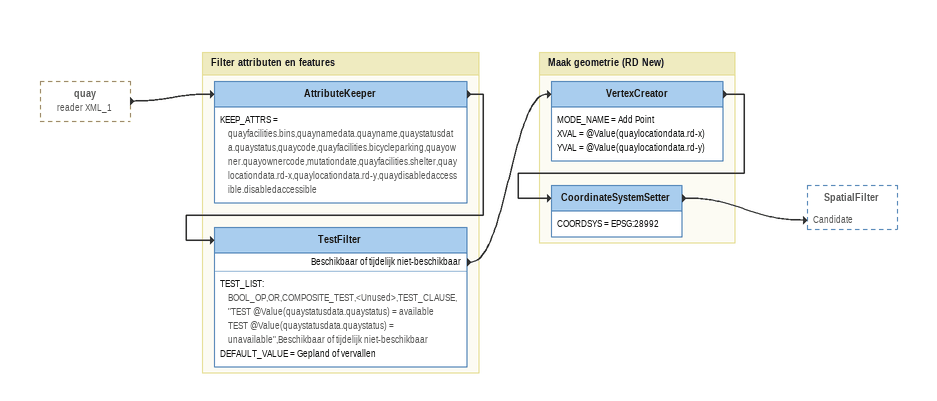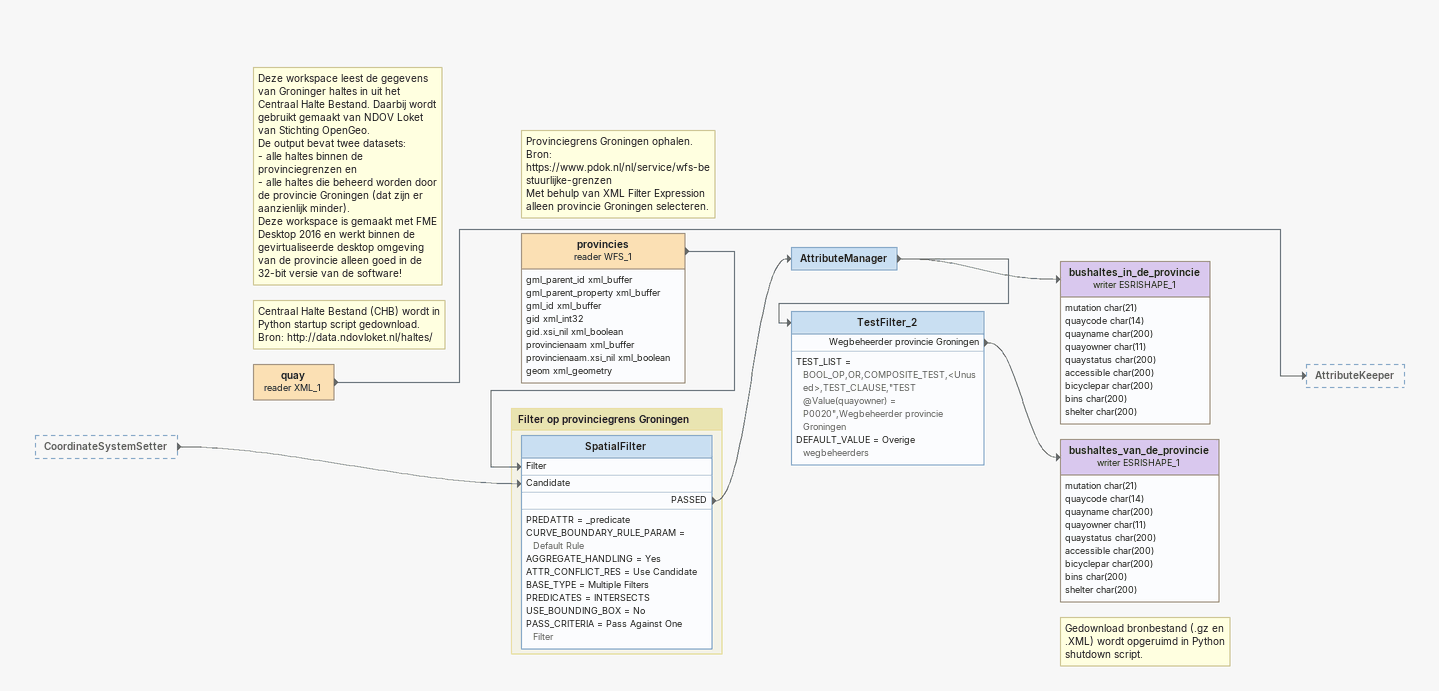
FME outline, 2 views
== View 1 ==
quay (reader XML_1) [outside]
    -> AttributeKeeper

Bookmark: Filter attributen en features
AttributeKeeper
    KEEP_ATTRS = quayfacilities.bins,quaynamedata.quayname,quaystatusdata.quaystatus,quaycode,quayfacilities.bicycleparking,quayowner.quayownercode,mutationdate,quayfacilities.shelter,quaylocationdata.rd-x,quaylocationdata.rd-y,quaydisabledaccessible.disabledaccessible
    -> TestFilter
TestFilter
    TEST_LIST:
      BOOL_OP,OR,COMPOSITE_TEST,<Unused>,TEST_CLAUSE,"TEST @Value(quaystatusdata.quaystatus) = available
      TEST @Value(quaystatusdata.quaystatus) = unavailable",Beschikbaar of tijdelijk niet-beschikbaar
    DEFAULT_VALUE = Gepland of vervallen
    Beschikbaar of tijdelijk niet-beschikbaar -> VertexCreator

Bookmark: Maak geometrie (RD New)
VertexCreator
    MODE_NAME = Add Point
    XVAL = @Value(quaylocationdata.rd-x)
    YVAL = @Value(quaylocationdata.rd-y)
    -> CoordinateSystemSetter
CoordinateSystemSetter
    COORDSYS = EPSG:28992
    -> SpatialFilter [Candidate]

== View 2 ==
CoordinateSystemSetter [outside]
    -> SpatialFilter [Candidate]
Note: Deze workspace leest de gegevens van Groninger haltes in uit het Centraal Halte Bestand. Daarbij wordt gebruikt gemaakt van NDOV Loket van Stichting OpenGeo. / De output bevat twee datasets: / - alle haltes binnen de provinciegrenzen en / - alle haltes die beheerd worden door de provincie Groningen (dat zijn er aanzienlijk minder). / Deze workspace is gemaakt met FME Desktop 2016 en werkt binnen de gevirtualiseerde desktop omgeving van de provincie alleen goed in de 32-bit versie van de software!
Note: Centraal Halte Bestand (CHB) wordt in Python startup script gedownload. / Bron: http://data.ndovloket.nl/haltes/
quay (reader XML_1)
    -> AttributeKeeper
Note: Provinciegrens Groningen ophalen. / Bron: https://www.pdok.nl/nl/service/wfs-bestuurlijke-grenzen / Met behulp van XML Filter Expression alleen provincie Groningen selecteren.
provincies (reader WFS_1)
    attributes: gml_parent_id xml_buffer, gml_parent_property xml_buffer, gml_id xml_buffer, gid xml_int32, gid.xsi_nil xml_boolean, provincienaam xml_buffer, provincienaam.xsi_nil xml_boolean, geom xml_geometry
    -> SpatialFilter [Filter]
AttributeManager
    -> bushaltes_in_de_provincie (writer ESRISHAPE_1)
    -> TestFilter_2
bushaltes_in_de_provincie (writer ESRISHAPE_1)
    attributes: mutation char(21), quaycode char(14), quayname char(200), quayowner char(11), quaystatus char(200), accessible char(200), bicyclepar char(200), bins char(200), shelter char(200)
TestFilter_2
    TEST_LIST = BOOL_OP,OR,COMPOSITE_TEST,<Unused>,TEST_CLAUSE,"TEST @Value(quayowner) = P0020",Wegbeheerder provincie Groningen
    DEFAULT_VALUE = Overige wegbeheerders
    Wegbeheerder provincie Groningen -> bushaltes_van_de_provincie (writer ESRISHAPE_1)
Note: Gedownload bronbestand (.gz en .XML) wordt opgeruimd in Python shutdown script.
bushaltes_van_de_provincie (writer ESRISHAPE_1)
    attributes: mutation char(21), quaycode char(14), quayname char(200), quayowner char(11), quaystatus char(200), accessible char(200), bicyclepar char(200), bins char(200), shelter char(200)

Bookmark: Filter op provinciegrens Groningen
SpatialFilter
    PREDATTR = _predicate
    CURVE_BOUNDARY_RULE_PARAM = Default Rule
    AGGREGATE_HANDLING = Yes
    ATTR_CONFLICT_RES = Use Candidate
    BASE_TYPE = Multiple Filters
    PREDICATES = INTERSECTS
    USE_BOUNDING_BOX = No
    PASS_CRITERIA = Pass Against One Filter
    PASSED -> AttributeManager
